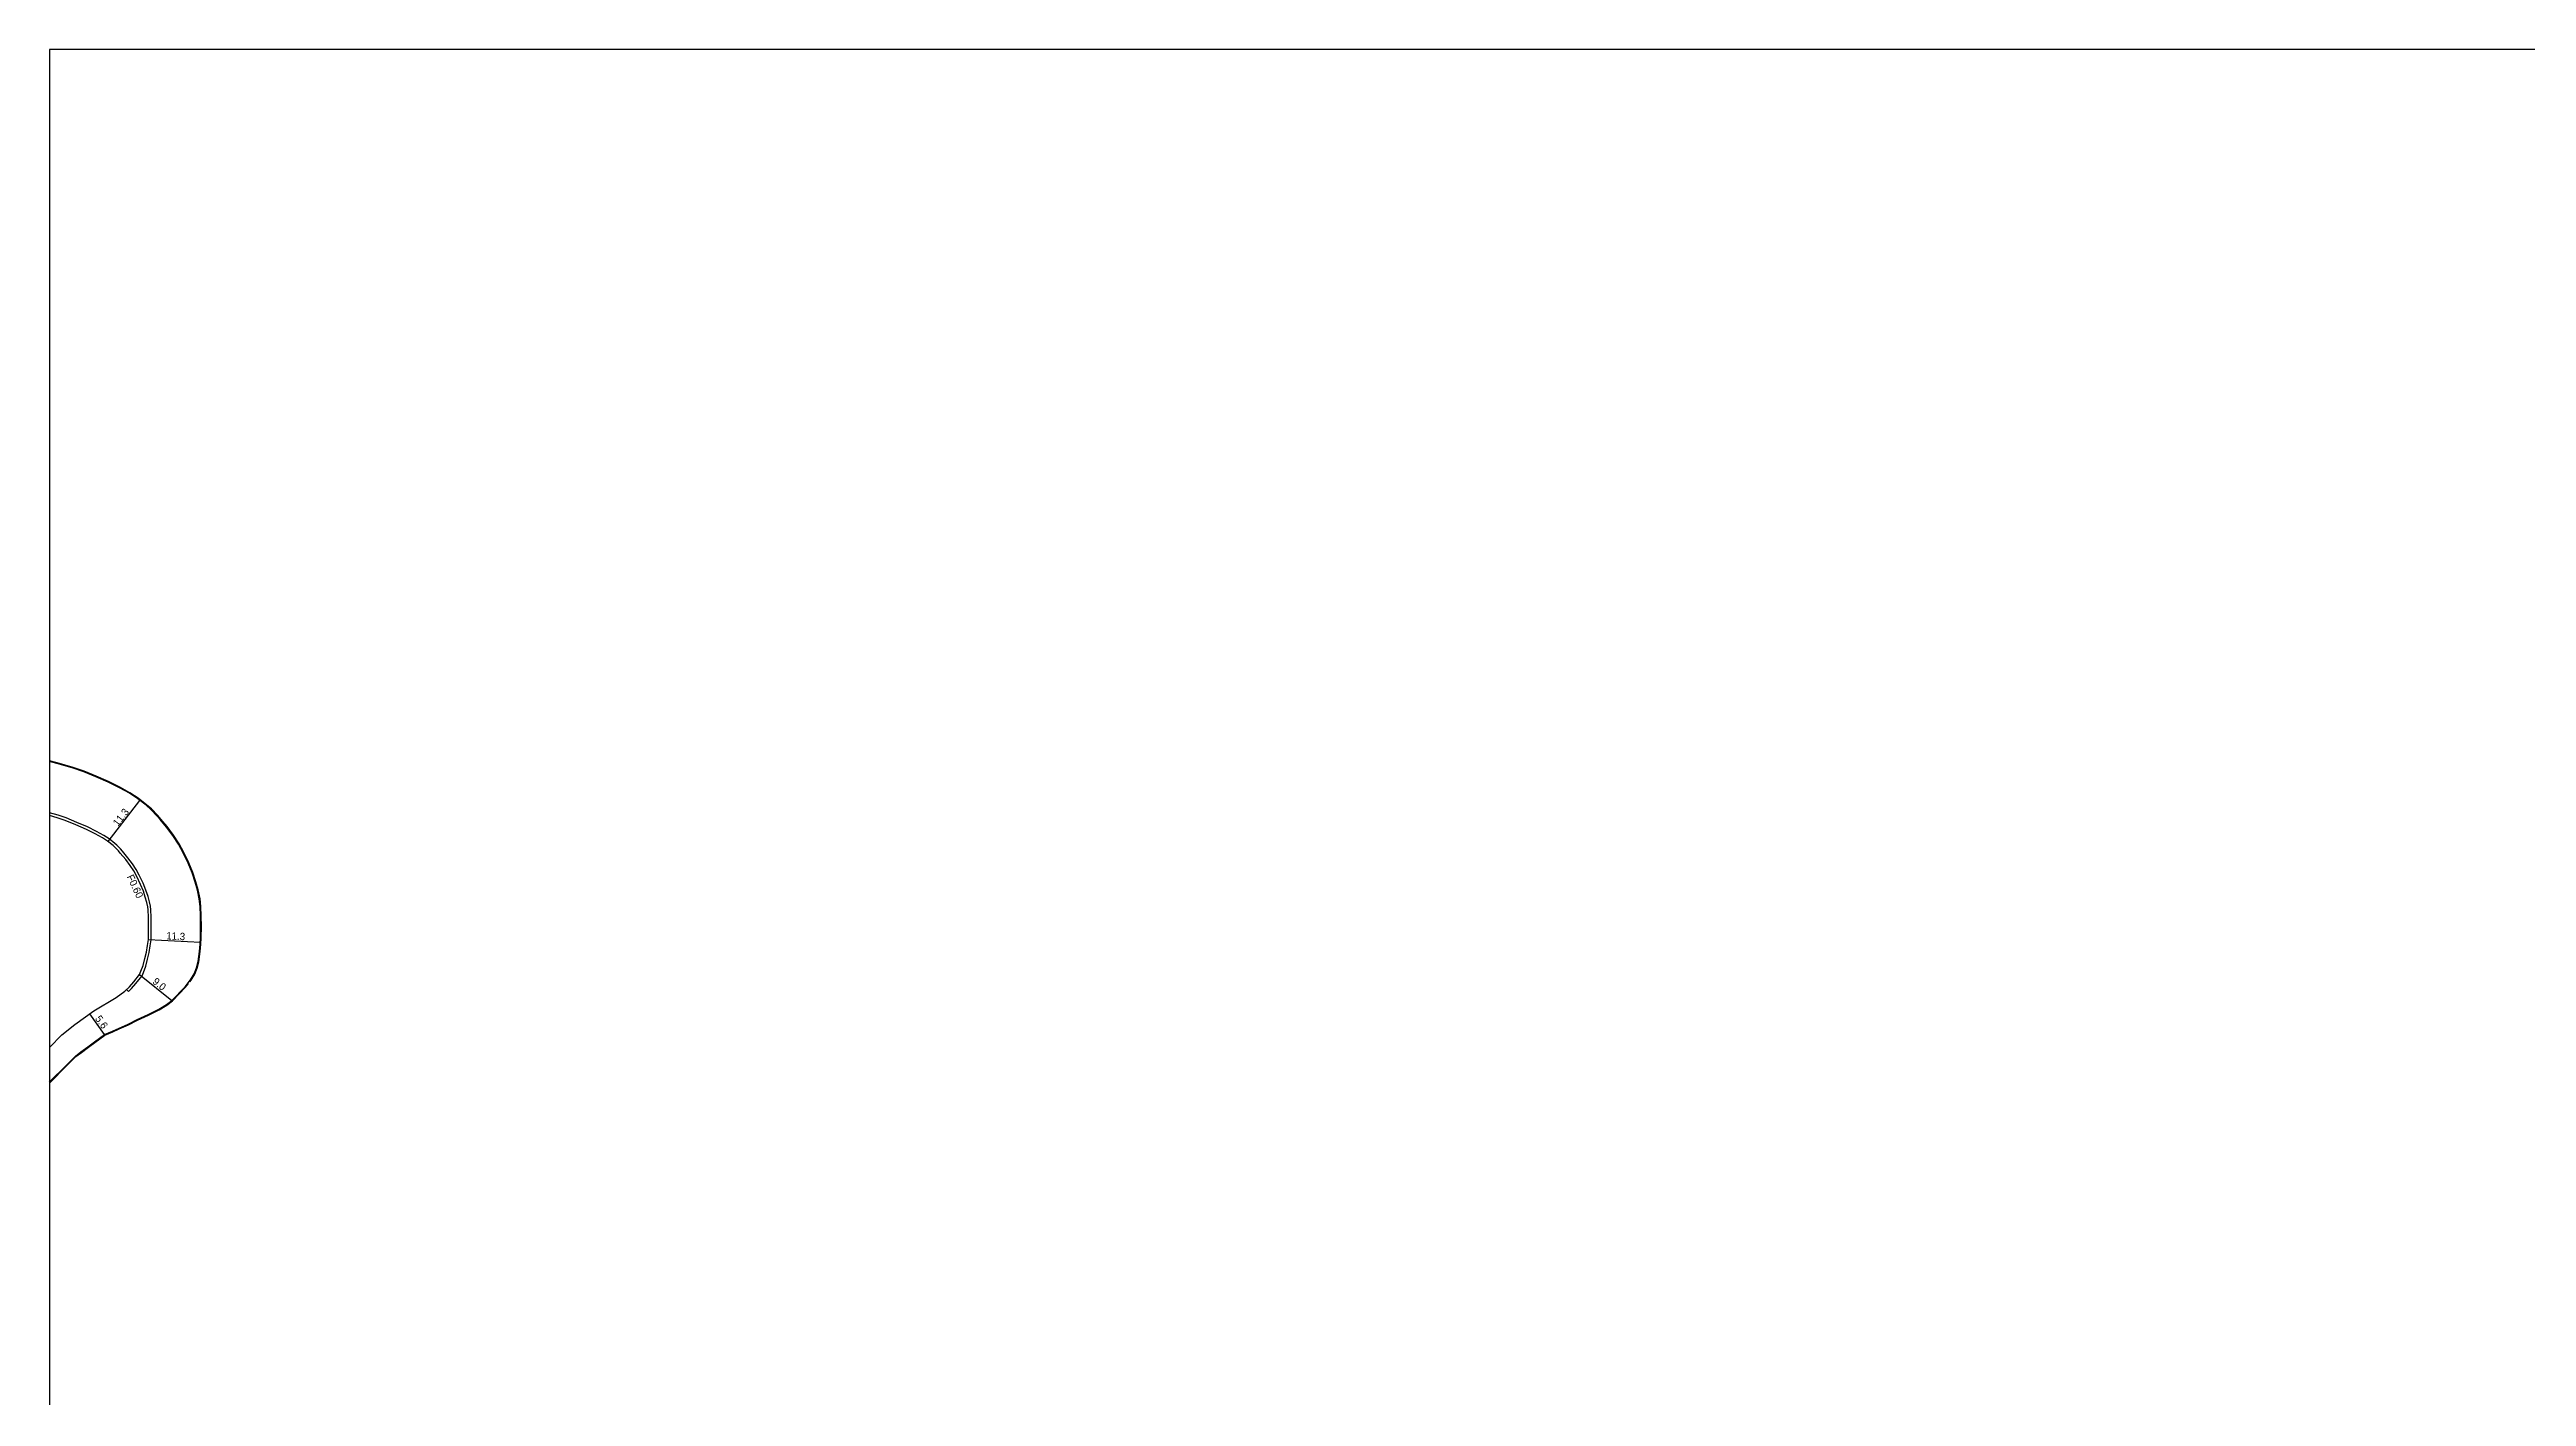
# Model space of a CAD drawing. Header units: metres. Extents: x -24000 to -20800, y -90000 to -87000.
# Drawn here: x -24000 to -23463, y -88492 to -88200 of the extents above; entities that cross this region are included whole.
import ezdxf

# ---------------------------------------------------------------- set-up
doc = ezdxf.new("R2010")
doc.units = ezdxf.units.M
doc.header["$LTSCALE"] = 2.5
for name, color, linetype in [('側溝・桝', 7, 'Continuous'), ('図郭', 7, 'Continuous'), ('幅員', 7, 'Continuous'), ('歩道・分離帯・安全施設', 7, 'Continuous'), ('道路', 7, 'Continuous')]:
    doc.layers.add(name, color=color, linetype=linetype)
doc.styles.get("Standard").update_dxf_attribs({"font": ''})
doc.styles.get('Standard').set_extended_font_data('@MS PGothic')

msp = doc.modelspace()

# ---------------------------------------------------------------- linework, layer by layer
at = {"layer": '側溝・桝'}
for points in [[(-23982.88, -88404.45), (-23982.2, -88403.8), (-23981.27, -88402.71), (-23979.94, -88401.06), (-23979.61, -88400.28), (-23979.14, -88398.97), (-23978.72, -88397.42), (-23978.37, -88396.01), (-23978.15, -88394.53), (-23977.95, -88393.23), (-23977.93, -88392.52), (-23977.92, -88390.42), (-23977.96, -88388.33), (-23978.03, -88386.71), (-23978.1, -88385.95), (-23978.3, -88385), (-23978.64, -88383.8), (-23979.08, -88382.43), (-23979.72, -88380.93), (-23980.54, -88379.19), (-23981.22, -88377.93), (-23982, -88376.73), (-23982.98, -88375.44), (-23984.19, -88374.01), (-23984.19, -88374), (-23984.62, -88373.49), (-23985.4, -88372.67), (-23985.82, -88372.3), (-23987.09, -88371.32), (-23988.21, -88370.57), (-23989.79, -88369.7), (-23991.75, -88368.71), (-23994.07, -88367.74), (-23996.4, -88366.77), (-23998.13, -88366.16), (-24000, -88365.63)], [(-23983.29, -88404.01), (-23982.88, -88404.45)]]:
    msp.add_lwpolyline(points, dxfattribs=at)
at = {"layer": '図郭'}
msp.add_lwpolyline([(-24000, -88800), (-23200, -88800), (-23200, -88200), (-24000, -88200)], close=True, dxfattribs=at)
at = {"layer": '幅員'}
for points in [[(-23987.3, -88371.91), (-23980.38, -88362.98)], [(-23978.55, -88393.18), (-23967.28, -88393.74)], [(-23980.46, -88400.74), (-23973.44, -88406.37)], [(-23988.05, -88413.79), (-23991.29, -88409.28)]]:
    msp.add_lwpolyline(points, dxfattribs=at)
at = {"layer": '歩道・分離帯・安全施設'}
for points in [[(-23969.57, -88402.35), (-23969.28, -88401.98), (-23968.51, -88400.67), (-23968, -88399.35), (-23967.62, -88397.97), (-23967.3, -88395.78), (-23967.15, -88394.2), (-23967.08, -88392.82), (-23967.07, -88390.34), (-23967.12, -88387.99), (-23967.2, -88385.96), (-23967.36, -88384.32), (-23967.76, -88382.39), (-23968.26, -88380.65), (-23968.9, -88378.64), (-23969.81, -88376.51), (-23970.85, -88374.29), (-23971.88, -88372.39), (-23973.11, -88370.49), (-23974.51, -88368.65), (-23975.89, -88367.01), (-23976.53, -88366.25), (-23977.9, -88364.81), (-23978.95, -88363.9), (-23980.75, -88362.5), (-23982.56, -88361.3), (-23984.72, -88360.1), (-23987.22, -88358.85), (-23989.9, -88357.73), (-23992.51, -88356.64), (-23994.84, -88355.81), (-23998.36, -88354.82), (-24000, -88354.39)], [(-24000, -88424.34), (-23999.73, -88424.03), (-23996.43, -88420.73), (-23994.27, -88418.57), (-23993.1, -88417.65), (-23991.58, -88416.55), (-23990.2, -88415.51), (-23987.98, -88413.92), (-23986.29, -88413.22), (-23984.87, -88412.56), (-23982.87, -88411.67), (-23980.9, -88410.67), (-23978.53, -88409.55), (-23976.21, -88408.42), (-23974.53, -88407.41), (-23973.34, -88406.48), (-23970.47, -88403.49), (-23969.86, -88402.71)]]:
    msp.add_lwpolyline(points, dxfattribs=at)
at = {"layer": '道路'}
for points in [[(-24000, -88424.11), (-23999.84, -88423.93), (-23996.54, -88420.63), (-23994.37, -88418.46), (-23993.19, -88417.53), (-23991.67, -88416.43), (-23990.28, -88415.39), (-23988.05, -88413.79), (-23986.35, -88413.08), (-23984.93, -88412.42), (-23982.94, -88411.54), (-23980.97, -88410.54), (-23978.59, -88409.42), (-23976.29, -88408.29), (-23974.61, -88407.29), (-23973.44, -88406.37), (-23970.58, -88403.39), (-23969.4, -88401.89), (-23968.65, -88400.6), (-23968.15, -88399.3), (-23967.76, -88397.94), (-23967.45, -88395.76), (-23967.3, -88394.19), (-23967.23, -88392.82), (-23967.22, -88390.34), (-23967.27, -88388), (-23967.35, -88385.97), (-23967.51, -88384.34), (-23967.9, -88382.43), (-23968.4, -88380.69), (-23969.04, -88378.7), (-23969.95, -88376.57), (-23970.98, -88374.36), (-23972.01, -88372.47), (-23973.23, -88370.57), (-23974.63, -88368.74), (-23976.01, -88367.11), (-23976.64, -88366.35), (-23978, -88364.92), (-23979.04, -88364.02), (-23980.84, -88362.62), (-23982.64, -88361.43), (-23984.79, -88360.23), (-23987.28, -88358.98), (-23989.95, -88357.87), (-23992.56, -88356.78), (-23994.89, -88355.96), (-23998.4, -88354.96), (-24000, -88354.54)], [(-24000, -88416.59), (-23997.35, -88413.87), (-23994.48, -88411.57), (-23990.41, -88408.65), (-23985.57, -88405.75), (-23983.64, -88404.34), (-23982.63, -88403.39), (-23981.73, -88402.33), (-23980.46, -88400.74), (-23980.17, -88400.06), (-23979.72, -88398.79), (-23979.3, -88397.27), (-23978.96, -88395.89), (-23978.74, -88394.44), (-23978.55, -88393.18), (-23978.53, -88392.51), (-23978.52, -88390.43), (-23978.56, -88388.34), (-23978.63, -88386.75), (-23978.69, -88386.04), (-23978.88, -88385.14), (-23979.22, -88383.98), (-23979.65, -88382.64), (-23980.27, -88381.18), (-23981.07, -88379.46), (-23981.73, -88378.24), (-23982.49, -88377.07), (-23983.45, -88375.81), (-23984.65, -88374.39), (-23984.65, -88374.38), (-23985.07, -88373.89), (-23985.82, -88373.1), (-23986.2, -88372.77), (-23987.45, -88371.8), (-23988.52, -88371.08), (-23990.07, -88370.23), (-23992, -88369.26), (-23994.3, -88368.3), (-23996.62, -88367.33), (-23998.32, -88366.73), (-24000, -88366.26)]]:
    msp.add_lwpolyline(points, dxfattribs=at)

# ---------------------------------------------------------------- texts
at = {"layer": '側溝・桝'}
msp.add_text('F0.60', height=1.6, rotation=295.0822, dxfattribs=at).set_placement((-23983.3, -88379.53))
at = {"layer": '幅員'}
for s, rotation, p in [('11.3', 52.2288, (-23985.14, -88368.72)), ('11.3', 357.1274, (-23974.7, -88393.12)), ('9.0', 321.3077, (-23977.81, -88402.55)), ('5.6', 305.6295, (-23990.21, -88410.35))]:
    msp.add_text(s, height=1.6, rotation=rotation, dxfattribs=at).set_placement(p)

doc.saveas('drawing.dxf')
